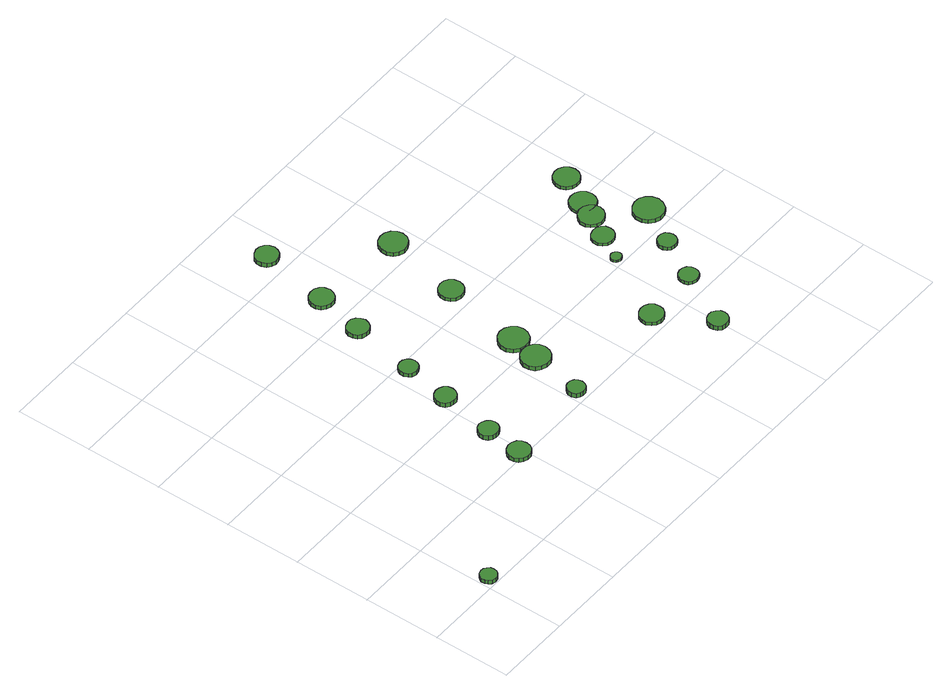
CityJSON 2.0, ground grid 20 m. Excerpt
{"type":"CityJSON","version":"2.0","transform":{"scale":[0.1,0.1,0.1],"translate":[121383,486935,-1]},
"CityObjects":{
"tree1":{"type":"SolitaryVegetationObject","attributes":{"function":"something"},"geometry":[{"type":"MultiSurface","lod":"1","boundaries":[[[0,1,2,3,4,5,6,7,8,9,10,11,12,13,14]],[[15,16,17,18,19,20,21,22,23,24,25,26,27,28,29]],[[0,29,28,1]],[[1,28,27,2]],[[2,27,26,3]],[[3,26,25,4]],[[4,25,24,5]],[[5,24,23,6]],[[6,23,22,7]],[[7,22,21,8]],[[8,21,20,9]],[[9,20,19,10]],[[10,19,18,11]],[[11,18,17,12]],[[12,17,16,13]],[[13,16,15,14]],[[14,15,29,0]]]}]},
"tree2":{"type":"SolitaryVegetationObject","attributes":{"function":"something"},"geometry":[{"type":"MultiSurface","lod":"1","boundaries":[[[30,31,32,33,34,35,36,37,38,39,40,41,42,43,44]],[[45,46,47,48,49,50,51,52,53,54,55,56,57,58,59]],[[30,59,58,31]],[[31,58,57,32]],[[32,57,56,33]],[[33,56,55,34]],[[34,55,54,35]],[[35,54,53,36]],[[36,53,52,37]],[[37,52,51,38]],[[38,51,50,39]],[[39,50,49,40]],[[40,49,48,41]],[[41,48,47,42]],[[42,47,46,43]],[[43,46,45,44]],[[44,45,59,30]]]}]},
"tree3":{"type":"SolitaryVegetationObject","attributes":{"function":"something"},"geometry":[{"type":"MultiSurface","lod":"1","boundaries":[[[60,61,62,63,64,65,66,67,68,69,70,71,72,73,74]],[[75,76,77,78,79,80,81,82,83,84,85,86,87,88,89]],[[60,89,88,61]],[[61,88,87,62]],[[62,87,86,63]],[[63,86,85,64]],[[64,85,84,65]],[[65,84,83,66]],[[66,83,82,67]],[[67,82,81,68]],[[68,81,80,69]],[[69,80,79,70]],[[70,79,78,71]],[[71,78,77,72]],[[72,77,76,73]],[[73,76,75,74]],[[74,75,89,60]]]}]},
"tree4":{"type":"SolitaryVegetationObject","attributes":{"function":"something"},"geometry":[{"type":"MultiSurface","lod":"1","boundaries":[[[90,91,92,93,94,95,96,97,98,99,100,101,102,103,104]],[[105,106,107,108,109,110,111,112,113,114,115,116,117,118,119]],[[90,119,118,91]],[[91,118,117,92]],[[92,117,116,93]],[[93,116,115,94]],[[94,115,114,95]],[[95,114,113,96]],[[96,113,112,97]],[[97,112,111,98]],[[98,111,110,99]],[[99,110,109,100]],[[100,109,108,101]],[[101,108,107,102]],[[102,107,106,103]],[[103,106,105,104]],[[104,105,119,90]]]}]},
"tree5":{"type":"SolitaryVegetationObject","attributes":{"function":"something"},"geometry":[{"type":"MultiSurface","lod":"1","boundaries":[[[120,121,122,123,124,125,126,127,128,129,130,131,132,133,134]],[[135,136,137,138,139,140,141,142,143,144,145,146,147,148,149]],[[120,149,148,121]],[[121,148,147,122]],[[122,147,146,123]],[[123,146,145,124]],[[124,145,144,125]],[[125,144,143,126]],[[126,143,142,127]],[[127,142,141,128]],[[128,141,140,129]],[[129,140,139,130]],[[130,139,138,131]],[[131,138,137,132]],[[132,137,136,133]],[[133,136,135,134]],[[134,135,149,120]]]}]},
"tree6":{"type":"SolitaryVegetationObject","attributes":{"function":"something"},"geometry":[{"type":"MultiSurface","lod":"1","boundaries":[[[150,151,152,153,154,155,156,157,158,159,160,161,162,163,164]],[[165,166,167,168,169,170,171,172,173,174,175,176,177,178,179]],[[150,179,178,151]],[[151,178,177,152]],[[152,177,176,153]],[[153,176,175,154]],[[154,175,174,155]],[[155,174,173,156]],[[156,173,172,157]],[[157,172,171,158]],[[158,171,170,159]],[[159,170,169,160]],[[160,169,168,161]],[[161,168,167,162]],[[162,167,166,163]],[[163,166,165,164]],[[164,165,179,150]]]}]},
"tree7":{"type":"SolitaryVegetationObject","attributes":{"function":"something"},"geometry":[{"type":"MultiSurface","lod":"1","boundaries":[[[180,181,182,183,184,185,186,187,188,189,190,191,192,193,194]],[[195,196,197,198,199,200,201,202,203,204,205,206,207,208,209]],[[180,209,208,181]],[[181,208,207,182]],[[182,207,206,183]],[[183,206,205,184]],[[184,205,204,185]],[[185,204,203,186]],[[186,203,202,187]],[[187,202,201,188]],[[188,201,200,189]],[[189,200,199,190]],[[190,199,198,191]],[[191,198,197,192]],[[192,197,196,193]],[[193,196,195,194]],[[194,195,209,180]]]}]},
"tree8":{"type":"SolitaryVegetationObject","attributes":{"function":"something"},"geometry":[{"type":"MultiSurface","lod":"1","boundaries":[[[210,211,212,213,214,215,216,217,218,219,220,221,222,223,224]],[[225,226,227,228,229,230,231,232,233,234,235,236,237,238,239]],[[210,239,238,211]],[[211,238,237,212]],[[212,237,236,213]],[[213,236,235,214]],[[214,235,234,215]],[[215,234,233,216]],[[216,233,232,217]],[[217,232,231,218]],[[218,231,230,219]],[[219,230,229,220]],[[220,229,228,221]],[[221,228,227,222]],[[222,227,226,223]],[[223,226,225,224]],[[224,225,239,210]]]}]},
"tree9":{"type":"SolitaryVegetationObject","attributes":{"function":"something"},"geometry":[{"type":"MultiSurface","lod":"1","boundaries":[[[240,241,242,243,244,245,246,247,248,249,250,251,252,253,254]],[[255,256,257,258,259,260,261,262,263,264,265,266,267,268,269]],[[240,269,268,241]],[[241,268,267,242]],[[242,267,266,243]],[[243,266,265,244]],[[244,265,264,245]],[[245,264,263,246]],[[246,263,262,247]],[[247,262,261,248]],[[248,261,260,249]],[[249,260,259,250]],[[250,259,258,251]],[[251,258,257,252]],[[252,257,256,253]],[[253,256,255,254]],[[254,255,269,240]]]}]},
"tree10":{"type":"SolitaryVegetationObject","attributes":{"function":"something"},"geometry":[{"type":"MultiSurface","lod":"1","boundaries":[[[270,271,272,273,274,275,276,277,278,279,280,281,282,283,284]],[[285,286,287,288,289,290,291,292,293,294,295,296,297,298,299]],[[270,299,298,271]],[[271,298,297,272]],[[272,297,296,273]],[[273,296,295,274]],[[274,295,294,275]],[[275,294,293,276]],[[276,293,292,277]],[[277,292,291,278]],[[278,291,290,279]],[[279,290,289,280]],[[280,289,288,281]],[[281,288,287,282]],[[282,287,286,283]],[[283,286,285,284]],[[284,285,299,270]]]}]},
"tree11":{"type":"SolitaryVegetationObject","attributes":{"function":"something"},"geometry":[{"type":"MultiSurface","lod":"1","boundaries":[[[300,301,302,303,304,305,306,307,308,309,310,311,312,313,314]],[[315,316,317,318,319,320,321,322,323,324,325,326,327,328,329]],[[300,329,328,301]],[[301,328,327,302]],[[302,327,326,303]],[[303,326,325,304]],[[304,325,324,305]],[[305,324,323,306]],[[306,323,322,307]],[[307,322,321,308]],[[308,321,320,309]],[[309,320,319,310]],[[310,319,318,311]],[[311,318,317,312]],[[312,317,316,313]],[[313,316,315,314]],[[314,315,329,300]]]}]},
"tree12":{"type":"SolitaryVegetationObject","attributes":{"function":"something"},"geometry":[{"type":"MultiSurface","lod":"1","boundaries":[[[330,331,332,333,334,335,336,337,338,339,340,341,342,343,344]],[[345,346,347,348,349,350,351,352,353,354,355,356,357,358,359]],[[330,359,358,331]],[[331,358,357,332]],[[332,357,356,333]],[[333,356,355,334]],[[334,355,354,335]],[[335,354,353,336]],[[336,353,352,337]],[[337,352,351,338]],[[338,351,350,339]],[[339,350,349,340]],[[340,349,348,341]],[[341,348,347,342]],[[342,347,346,343]],[[343,346,345,344]],[[344,345,359,330]]]}]},
"tree13":{"type":"SolitaryVegetationObject","attributes":{"function":"something"},"geometry":[{"type":"MultiSurface","lod":"1","boundaries":[[[360,361,362,363,364,365,366,367,368,369,370,371,372,373,374]],[[375,376,377,378,379,380,381,382,383,384,385,386,387,388,389]],[[360,389,388,361]],[[361,388,387,362]],[[362,387,386,363]],[[363,386,385,364]],[[364,385,384,365]],[[365,384,383,366]],[[366,383,382,367]],[[367,382,381,368]],[[368,381,380,369]],[[369,380,379,370]],[[370,379,378,371]],[[371,378,377,372]],[[372,377,376,373]],[[373,376,375,374]],[[374,375,389,360]]]}]},
"tree14":{"type":"SolitaryVegetationObject","attributes":{"function":"something"},"geometry":[{"type":"MultiSurface","lod":"1","boundaries":[[[390,391,392,393,394,395,396,397,398,399,400,401,402,403,404]],[[405,406,407,408,409,410,411,412,413,414,415,416,417,418,419]],[[390,419,418,391]],[[391,418,417,392]],[[392,417,416,393]],[[393,416,415,394]],[[394,415,414,395]],[[395,414,413,396]],[[396,413,412,397]],[[397,412,411,398]],[[398,411,410,399]],[[399,410,409,400]],[[400,409,408,401]],[[401,408,407,402]],[[402,407,406,403]],[[403,406,405,404]],[[404,405,419,390]]]}]},
"tree15":{"type":"SolitaryVegetationObject","attributes":{"function":"something"},"geometry":[{"type":"MultiSurface","lod":"1","boundaries":[[[420,421,422,423,424,425,426,427,428,429,430,431,432,433,434]],[[435,436,437,438,439,440,441,442,443,444,445,446,447,448,449]],[[420,449,448,421]],[[421,448,447,422]],[[422,447,446,423]],[[423,446,445,424]],[[424,445,444,425]],[[425,444,443,426]],[[426,443,442,427]],[[427,442,441,428]],[[428,441,440,429]],[[429,440,439,430]],[[430,439,438,431]],[[431,438,437,432]],[[432,437,436,433]],[[433,436,435,434]],[[434,435,449,420]]]}]},
"tree16":{"type":"SolitaryVegetationObject","attributes":{"function":"something"},"geometry":[{"type":"MultiSurface","lod":"1","boundaries":[[[450,451,452,453,454,455,456,457,458,459,460,461,462,463,464]],[[465,466,467,468,469,470,471,472,473,474,475,476,477,478,479]],[[450,479,478,451]],[[451,478,477,452]],[[452,477,476,453]],[[453,476,475,454]],[[454,475,474,455]],[[455,474,473,456]],[[456,473,472,457]],[[457,472,471,458]],[[458,471,470,459]],[[459,470,469,460]],[[460,469,468,461]],[[461,468,467,462]],[[462,467,466,463]],[[463,466,465,464]],[[464,465,479,450]]]}]},
"tree17":{"type":"SolitaryVegetationObject","attributes":{"function":"something"},"geometry":[{"type":"MultiSurface","lod":"1","boundaries":[[[480,481,482,483,484,485,486,487,488,489,490,491,492,493,494]],[[495,496,497,498,499,500,501,502,503,504,505,506,507,508,509]],[[480,509,508,481]],[[481,508,507,482]],[[482,507,506,483]],[[483,506,505,484]],[[484,505,504,485]],[[485,504,503,486]],[[486,503,502,487]],[[487,502,501,488]],[[488,501,500,489]],[[489,500,499,490]],[[490,499,498,491]],[[491,498,497,492]],[[492,497,496,493]],[[493,496,495,494]],[[494,495,509,480]]]}]},
"tree18":{"type":"SolitaryVegetationObject","attributes":{"function":"something"},"geometry":[{"type":"MultiSurface","lod":"1","boundaries":[[[510,511,512,513,514,515,516,517,518,519,520,521,522,523,524]],[[525,526,527,528,529,530,531,532,533,534,535,536,537,538,539]],[[510,539,538,511]],[[511,538,537,512]],[[512,537,536,513]],[[513,536,535,514]],[[514,535,534,515]],[[515,534,533,516]],[[516,533,532,517]],[[517,532,531,518]],[[518,531,530,519]],[[519,530,529,520]],[[520,529,528,521]],[[521,528,527,522]],[[522,527,526,523]],[[523,526,525,524]],[[524,525,539,510]]]}]},
"tree19":{"type":"SolitaryVegetationObject","attributes":{"function":"something"},"geometry":[{"type":"MultiSurface","lod":"1","boundaries":[[[540,541,542,543,544,545,546,547,548,549,550,551,552,553,554]],[[555,556,557,558,559,560,561,562,563,564,565,566,567,568,569]],[[540,569,568,541]],[[541,568,567,542]],[[542,567,566,543]],[[543,566,565,544]],[[544,565,564,545]],[[545,564,563,546]],[[546,563,562,547]],[[547,562,561,548]],[[548,561,560,549]],[[549,560,559,550]],[[550,559,558,551]],[[551,558,557,552]],[[552,557,556,553]],[[553,556,555,554]],[[554,555,569,540]]]}]},
"tree20":{"type":"SolitaryVegetationObject","attributes":{"function":"something"},"geometry":[{"type":"MultiSurface","lod":"1","boundaries":[[[570,571,572,573,574,575,576,577,578,579,580,581,582,583,584]],[[585,586,587,588,589,590,591,592,593,594,595,596,597,598,599]],[[570,599,598,571]],[[571,598,597,572]],[[572,597,596,573]],[[573,596,595,574]],[[574,595,594,575]],[[575,594,593,576]],[[576,593,592,577]],[[577,592,591,578]],[[578,591,590,579]],[[579,590,589,580]],[[580,589,588,581]],[[581,588,587,582]],[[582,587,586,583]],[[583,586,585,584]],[[584,585,599,570]]]}]},
"tree21":{"type":"SolitaryVegetationObject","attributes":{"function":"something"},"geometry":[{"type":"MultiSurface","lod":"1","boundaries":[[[600,601,602,603,604,605,606,607,608,609,610,611,612,613,614]],[[615,616,617,618,619,620,621,622,623,624,625,626,627,628,629]],[[600,629,628,601]],[[601,628,627,602]],[[602,627,626,603]],[[603,626,625,604]],[[604,625,624,605]],[[605,624,623,606]],[[606,623,622,607]],[[607,622,621,608]],[[608,621,620,609]],[[609,620,619,610]],[[610,619,618,611]],[[611,618,617,612]],[[612,617,616,613]],[[613,616,615,614]],[[614,615,629,600]]]}]},
"tree22":{"type":"SolitaryVegetationObject","attributes":{"function":"something"},"geometry":[{"type":"MultiSurface","lod":"1","boundaries":[[[630,631,632,633,634,635,636,637,638,639,640,641,642,643,644]],[[645,646,647,648,649,650,651,652,653,654,655,656,657,658,659]],[[630,659,658,631]],[[631,658,657,632]],[[632,657,656,633]],[[633,656,655,634]],[[634,655,654,635]],[[635,654,653,636]],[[636,653,652,637]],[[637,652,651,638]],[[638,651,650,639]],[[639,650,649,640]],[[640,649,648,641]],[[641,648,647,642]],[[642,647,646,643]],[[643,646,645,644]],[[644,645,659,630]]]}]},
"tree23":{"type":"SolitaryVegetationObject","attributes":{"function":"something"},"geometry":[{"type":"MultiSurface","lod":"1","boundaries":[[[660,661,662,663,664,665,666,667,668,669,670,671,672,673,674]],[[675,676,677,678,679,680,681,682,683,684,685,686,687,688,689]],[[660,689,688,661]],[[661,688,687,662]],[[662,687,686,663]],[[663,686,685,664]],[[664,685,684,665]],[[665,684,683,666]],[[666,683,682,667]],[[667,682,681,668]],[[668,681,680,669]],[[669,680,679,670]],[[670,679,678,671]],[[671,678,677,672]],[[672,677,676,673]],[[673,676,675,674]],[[674,675,689,660]]]}]}
},
"vertices":[
[48,25,17],[47,33,17],[41,40,17],[34,45,17],[25,46,17],[16,43,17],[10,37,17],[6,29,17],[6,20,17],[10,12,17],[16,6,17],[25,3,17],[34,4,17],[41,9,17],[47,16,17],[47,16,6],[41,9,6],[34,4,6],[25,3,6],[16,6,6],[10,12,6],[6,20,6],[6,29,6],[10,37,6],[16,43,6],[25,46,6],[34,45,6],[41,40,6],[47,33,6],[48,25,6],
[409,208,27],[407,220,27],[400,230,27],[389,236,27],[377,237,27],[366,233,27],[357,225,27],[352,214,27],[352,202,27],[357,191,27],[366,183,27],[377,179,27],[389,180,27],[400,186,27],[407,196,27],[407,196,15],[400,186,15],[389,180,15],[377,179,15],[366,183,15],[357,191,15],[352,202,15],[352,214,15],[357,225,15],[366,233,15],[377,237,15],[389,236,15],[400,230,15],[407,220,15],[409,208,15],
[422,308,23],[420,319,23],[413,327,23],[404,332,23],[393,334,23],[383,330,23],[375,323,23],[371,313,23],[371,303,23],[375,293,23],[383,286,23],[393,283,23],[404,284,23],[413,289,23],[420,298,23],[420,298,10],[413,289,10],[404,284,10],[393,283,10],[383,286,10],[375,293,10],[371,303,10],[371,313,10],[375,323,10],[383,330,10],[393,334,10],[404,332,10],[413,327,10],[420,319,10],[422,308,10],
[452,454,19],[450,465,19],[443,474,19],[433,479,19],[422,480,19],[412,477,19],[403,469,19],[399,459,19],[399,448,19],[403,438,19],[412,430,19],[422,427,19],[433,428,19],[443,434,19],[450,443,19],[450,443,6],[443,434,6],[433,428,6],[422,427,6],[412,430,6],[403,438,6],[399,448,6],[399,459,6],[403,469,6],[412,477,6],[422,480,6],[433,479,6],[443,474,6],[450,465,6],[452,454,6],
[473,578,17],[470,588,17],[465,596,17],[456,601,17],[446,602,17],[436,599,17],[429,592,17],[425,583,17],[425,573,17],[429,564,17],[436,557,17],[446,554,17],[456,555,17],[465,560,17],[470,568,17],[470,568,6],[465,560,6],[456,555,6],[446,554,6],[436,557,6],[429,564,6],[425,573,6],[425,583,6],[429,592,6],[436,599,6],[446,602,6],[456,601,6],[465,596,6],[470,588,6],[473,578,6],
[647,231,23],[645,240,23],[640,248,23],[631,253,23],[622,254,23],[613,251,23],[606,244,23],[602,236,23],[602,226,23],[606,217,23],[613,211,23],[622,208,23],[631,209,23],[640,214,23],[645,222,23],[645,222,10],[640,214,10],[631,209,10],[622,208,10],[613,211,10],[606,217,10],[602,226,10],[602,236,10],[606,244,10],[613,251,10],[622,254,10],[631,253,10],[640,248,10],[645,240,10],[647,231,10],
[508,747,18],[505,758,18],[498,768,18],[488,774,18],[477,775,18],[465,771,18],[457,764,18],[452,753,18],[452,741,18],[457,730,18],[465,723,18],[477,719,18],[488,720,18],[498,726,18],[505,736,18],[505,736,6],[498,726,6],[488,720,6],[477,719,6],[465,723,6],[457,730,6],[452,741,6],[452,753,6],[457,764,6],[465,771,6],[477,775,6],[488,774,6],[498,768,6],[505,758,6],[508,747,6],
[688,368,19],[685,383,19],[676,395,19],[663,403,19],[647,404,19],[633,400,19],[621,389,19],[615,375,19],[615,360,19],[621,346,19],[633,336,19],[647,331,19],[663,332,19],[676,340,19],[685,353,19],[685,353,7],[676,340,7],[663,332,7],[647,331,7],[633,336,7],[621,346,7],[615,360,7],[615,375,7],[621,389,7],[633,400,7],[647,404,7],[663,403,7],[676,395,7],[685,383,7],[688,368,7],
[537,871,17],[534,884,17],[527,894,17],[516,901,17],[503,902,17],[491,898,17],[481,890,17],[476,878,17],[476,865,17],[481,853,17],[491,845,17],[503,841,17],[516,842,17],[527,849,17],[534,859,17],[534,859,6],[527,849,6],[516,842,6],[503,841,6],[491,845,6],[481,853,6],[476,865,6],[476,878,6],[481,890,6],[491,898,6],[503,902,6],[516,901,6],[527,894,6],[534,884,6],[537,871,6],
[705,444,17],[702,460,17],[693,472,17],[679,480,17],[663,482,17],[649,477,17],[637,466,17],[630,452,17],[630,436,17],[637,422,17],[649,411,17],[663,407,17],[679,408,17],[693,416,17],[702,429,17],[702,429,6],[693,416,6],[679,408,6],[663,407,6],[649,411,6],[637,422,6],[630,436,6],[630,452,6],[637,466,6],[649,477,6],[663,482,6],[679,480,6],[693,472,6],[702,460,6],[705,444,6],
[568,1054,18],[565,1066,18],[558,1076,18],[547,1082,18],[535,1083,18],[523,1079,18],[514,1071,18],[509,1060,18],[509,1048,18],[514,1036,18],[523,1028,18],[535,1024,18],[547,1026,18],[558,1032,18],[565,1042,18],[565,1042,6],[558,1032,6],[547,1026,6],[535,1024,6],[523,1028,6],[514,1036,6],[509,1048,6],[509,1060,6],[514,1071,6],[523,1079,6],[535,1083,6],[547,1082,6],[558,1076,6],[565,1066,6],[568,1054,6],
[738,653,16],[735,666,16],[728,676,16],[717,683,16],[704,684,16],[691,680,16],[682,671,16],[677,660,16],[677,647,16],[682,635,16],[691,626,16],[704,622,16],[717,624,16],[728,630,16],[735,640,16],[735,640,6],[728,630,6],[717,624,6],[704,622,6],[691,626,6],[682,635,6],[677,647,6],[677,660,6],[682,671,6],[691,680,6],[704,684,6],[717,683,6],[728,676,6],[735,666,6],[738,653,6],
[952,242,17],[950,255,17],[942,265,17],[932,271,17],[919,272,17],[907,268,17],[898,260,17],[892,248,17],[892,236,17],[898,224,17],[907,216,17],[919,212,17],[932,213,17],[942,220,17],[950,230,17],[950,230,7],[942,220,7],[932,213,7],[919,212,7],[907,216,7],[898,224,7],[892,236,7],[892,248,7],[898,260,7],[907,268,7],[919,272,7],[932,271,7],[942,265,7],[950,255,7],[952,242,7],
[782,850,17],[779,864,17],[770,876,17],[757,884,17],[743,885,17],[729,881,17],[718,871,17],[712,857,17],[712,842,17],[718,829,17],[729,819,17],[743,814,17],[757,816,17],[770,823,17],[779,835,17],[779,835,6],[770,823,6],[757,816,6],[743,814,6],[729,819,6],[718,829,6],[712,842,6],[712,857,6],[718,871,6],[729,881,6],[743,885,6],[757,884,6],[770,876,6],[779,864,6],[782,850,6],
[1022,108,23],[1020,119,23],[1013,127,23],[1004,133,23],[993,134,23],[983,130,23],[975,123,23],[971,113,23],[971,103,23],[975,93,23],[983,86,23],[993,83,23],[1004,84,23],[1013,89,23],[1020,98,23],[1020,98,10],[1013,89,10],[1004,84,10],[993,83,10],[983,86,10],[975,93,10],[971,103,10],[971,113,10],[975,123,10],[983,130,10],[993,134,10],[1004,133,10],[1013,127,10],[1020,119,10],[1022,108,10],
[1036,421,14],[1035,426,14],[1031,431,14],[1026,434,14],[1021,435,14],[1015,433,14],[1011,429,14],[1008,424,14],[1008,418,14],[1011,412,14],[1015,409,14],[1021,407,14],[1026,407,14],[1031,410,14],[1035,415,14],[1035,415,7],[1031,410,7],[1026,407,7],[1021,407,7],[1015,409,7],[1011,412,7],[1008,418,7],[1008,424,7],[1011,429,7],[1015,433,7],[1021,435,7],[1026,434,7],[1031,431,7],[1035,426,7],[1036,421,7],
[1099,252,16],[1097,262,16],[1091,271,16],[1082,276,16],[1072,277,16],[1062,274,16],[1054,267,16],[1050,257,16],[1050,247,16],[1054,238,16],[1062,231,16],[1072,228,16],[1082,229,16],[1091,234,16],[1097,242,16],[1097,242,7],[1091,234,7],[1082,229,7],[1072,228,7],[1062,231,7],[1054,238,7],[1050,247,7],[1050,257,7],[1054,267,7],[1062,274,7],[1072,277,7],[1082,276,7],[1091,271,7],[1097,262,7],[1099,252,7],
[1086,486,14],[1084,498,14],[1077,507,14],[1067,513,14],[1055,514,14],[1044,510,14],[1035,503,14],[1030,492,14],[1030,480,14],[1035,469,14],[1044,462,14],[1055,458,14],[1067,459,14],[1077,465,14],[1084,475,14],[1084,475,6],[1077,465,6],[1067,459,6],[1055,458,6],[1044,462,6],[1035,469,6],[1030,480,6],[1030,492,6],[1035,503,6],[1044,510,6],[1055,514,6],[1067,513,6],[1077,507,6],[1084,498,6],[1086,486,6],
[1155,358,17],[1153,367,17],[1148,376,17],[1139,381,17],[1129,382,17],[1119,379,17],[1112,372,17],[1108,363,17],[1108,353,17],[1112,343,17],[1119,337,17],[1129,334,17],[1139,335,17],[1148,340,17],[1153,348,17],[1153,348,7],[1148,340,7],[1139,335,7],[1129,334,7],[1119,337,7],[1112,343,7],[1108,353,7],[1108,363,7],[1112,372,7],[1119,379,7],[1129,382,7],[1139,381,7],[1148,376,7],[1153,367,7],[1155,358,7],
[1125,546,15],[1122,559,15],[1114,570,15],[1103,577,15],[1089,579,15],[1076,574,15],[1066,565,15],[1060,553,15],[1060,539,15],[1066,527,15],[1076,518,15],[1089,513,15],[1103,515,15],[1114,522,15],[1122,533,15],[1122,533,6],[1114,522,6],[1103,515,6],[1089,513,6],[1076,518,6],[1066,527,6],[1060,539,6],[1060,553,6],[1066,565,6],[1076,574,6],[1089,579,6],[1103,577,6],[1114,570,6],[1122,559,6],[1125,546,6],
[1149,588,14],[1146,602,14],[1138,613,14],[1126,620,14],[1112,621,14],[1098,617,14],[1088,608,14],[1082,595,14],[1082,581,14],[1088,568,14],[1098,559,14],[1112,555,14],[1126,556,14],[1138,563,14],[1146,574,14],[1146,574,6],[1138,563,6],[1126,556,6],[1112,555,6],[1098,559,6],[1088,568,6],[1082,581,6],[1082,595,6],[1088,608,6],[1098,617,6],[1112,621,6],[1126,620,6],[1138,613,6],[1146,602,6],[1149,588,6],
[1226,454,17],[1222,470,17],[1213,483,17],[1199,491,17],[1183,492,17],[1168,487,17],[1156,477,17],[1150,462,17],[1150,446,17],[1156,431,17],[1168,421,17],[1183,416,17],[1199,417,17],[1213,425,17],[1222,438,17],[1222,438,6],[1213,425,6],[1199,417,6],[1183,416,6],[1168,421,6],[1156,431,6],[1150,446,6],[1150,462,6],[1156,477,6],[1168,487,6],[1183,492,6],[1199,491,6],[1213,483,6],[1222,470,6],[1226,454,6],
[1188,666,15],[1185,679,15],[1177,690,15],[1165,697,15],[1152,698,15],[1139,694,15],[1129,685,15],[1123,672,15],[1123,659,15],[1129,646,15],[1139,637,15],[1152,633,15],[1165,634,15],[1177,641,15],[1185,652,15],[1185,652,6],[1177,641,6],[1165,634,6],[1152,633,6],[1139,637,6],[1129,646,6],[1123,659,6],[1123,672,6],[1129,685,6],[1139,694,6],[1152,698,6],[1165,697,6],[1177,690,6],[1185,679,6],[1188,666,6]
]}
